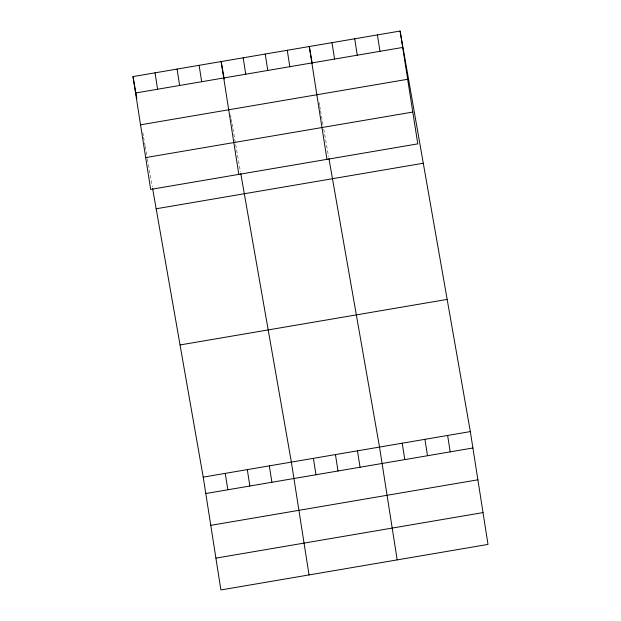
<?xml version="1.0" encoding="UTF-8"?>
<svg xmlns="http://www.w3.org/2000/svg" width="621" height="621" viewBox="0 0 621 621"><rect width="100%" height="100%" fill="white"/><g stroke="black" fill="none" stroke-linecap="round" stroke-linejoin="round"><path stroke-width="0.47" stroke-dasharray="3.1 2.33" d="M319.109 102.527L319.59 105.283M319.753 106.199L320.397 109.87M320.56 110.786L323.13 125.473M323.774 129.145L328.602 156.686M230.476 114.8L231.121 118.471M231.284 119.387L231.928 123.059M232.083 123.983L232.728 127.654M232.891 128.57L240.459 171.714M142.814 132.584L143.451 136.255M143.614 137.171L144.258 140.843M144.584 142.683L145.066 145.438M145.229 146.354L147.317 158.285M147.48 159.201L152.308 186.742"/><path stroke-width="0.93" d="M400.11 31.05L417.778 143.87L150.662 189.413L132.995 76.593L400.11 31.05L470.338 431.587L488.005 544.407L220.89 589.95L203.222 477.13L152.626 188.574M135.564 92.995L402.68 47.452M140.548 124.813L407.663 79.271M145.679 157.594L412.794 112.052M156.166 208.772L423.289 163.23M180.043 344.95L447.167 299.407M203.222 477.13L470.338 431.587M205.792 493.532L472.907 447.989M210.767 525.35L477.891 479.808M215.906 558.132L483.022 512.589M312.192 63.055L309.289 46.536L326.957 159.356M328.928 158.518L379.516 447.073L397.184 559.894M224.204 79.007L221.146 61.564L238.813 174.385M240.777 173.546L291.365 462.102L309.033 574.922M132.995 76.593L136.853 98.623M447.632 435.461L450.202 451.863M377.405 34.923L379.974 51.326M424.927 439.334L427.496 455.736M354.7 38.789L357.269 55.199M402.222 443.2L404.791 459.602M331.994 42.663L334.564 59.065M357.479 450.83L360.048 467.233M287.259 50.293L289.821 66.695M335.441 454.588L338.01 470.99M265.221 54.05L267.783 70.452M313.403 458.345L315.973 474.747M243.184 57.807L245.753 74.209M269.335 465.859L271.897 482.261M199.108 65.321L201.678 81.724M247.298 469.616L249.859 486.018M177.07 69.078L179.64 85.481M225.26 473.373L227.829 489.775M155.033 72.836L157.602 89.238"/></g></svg>
